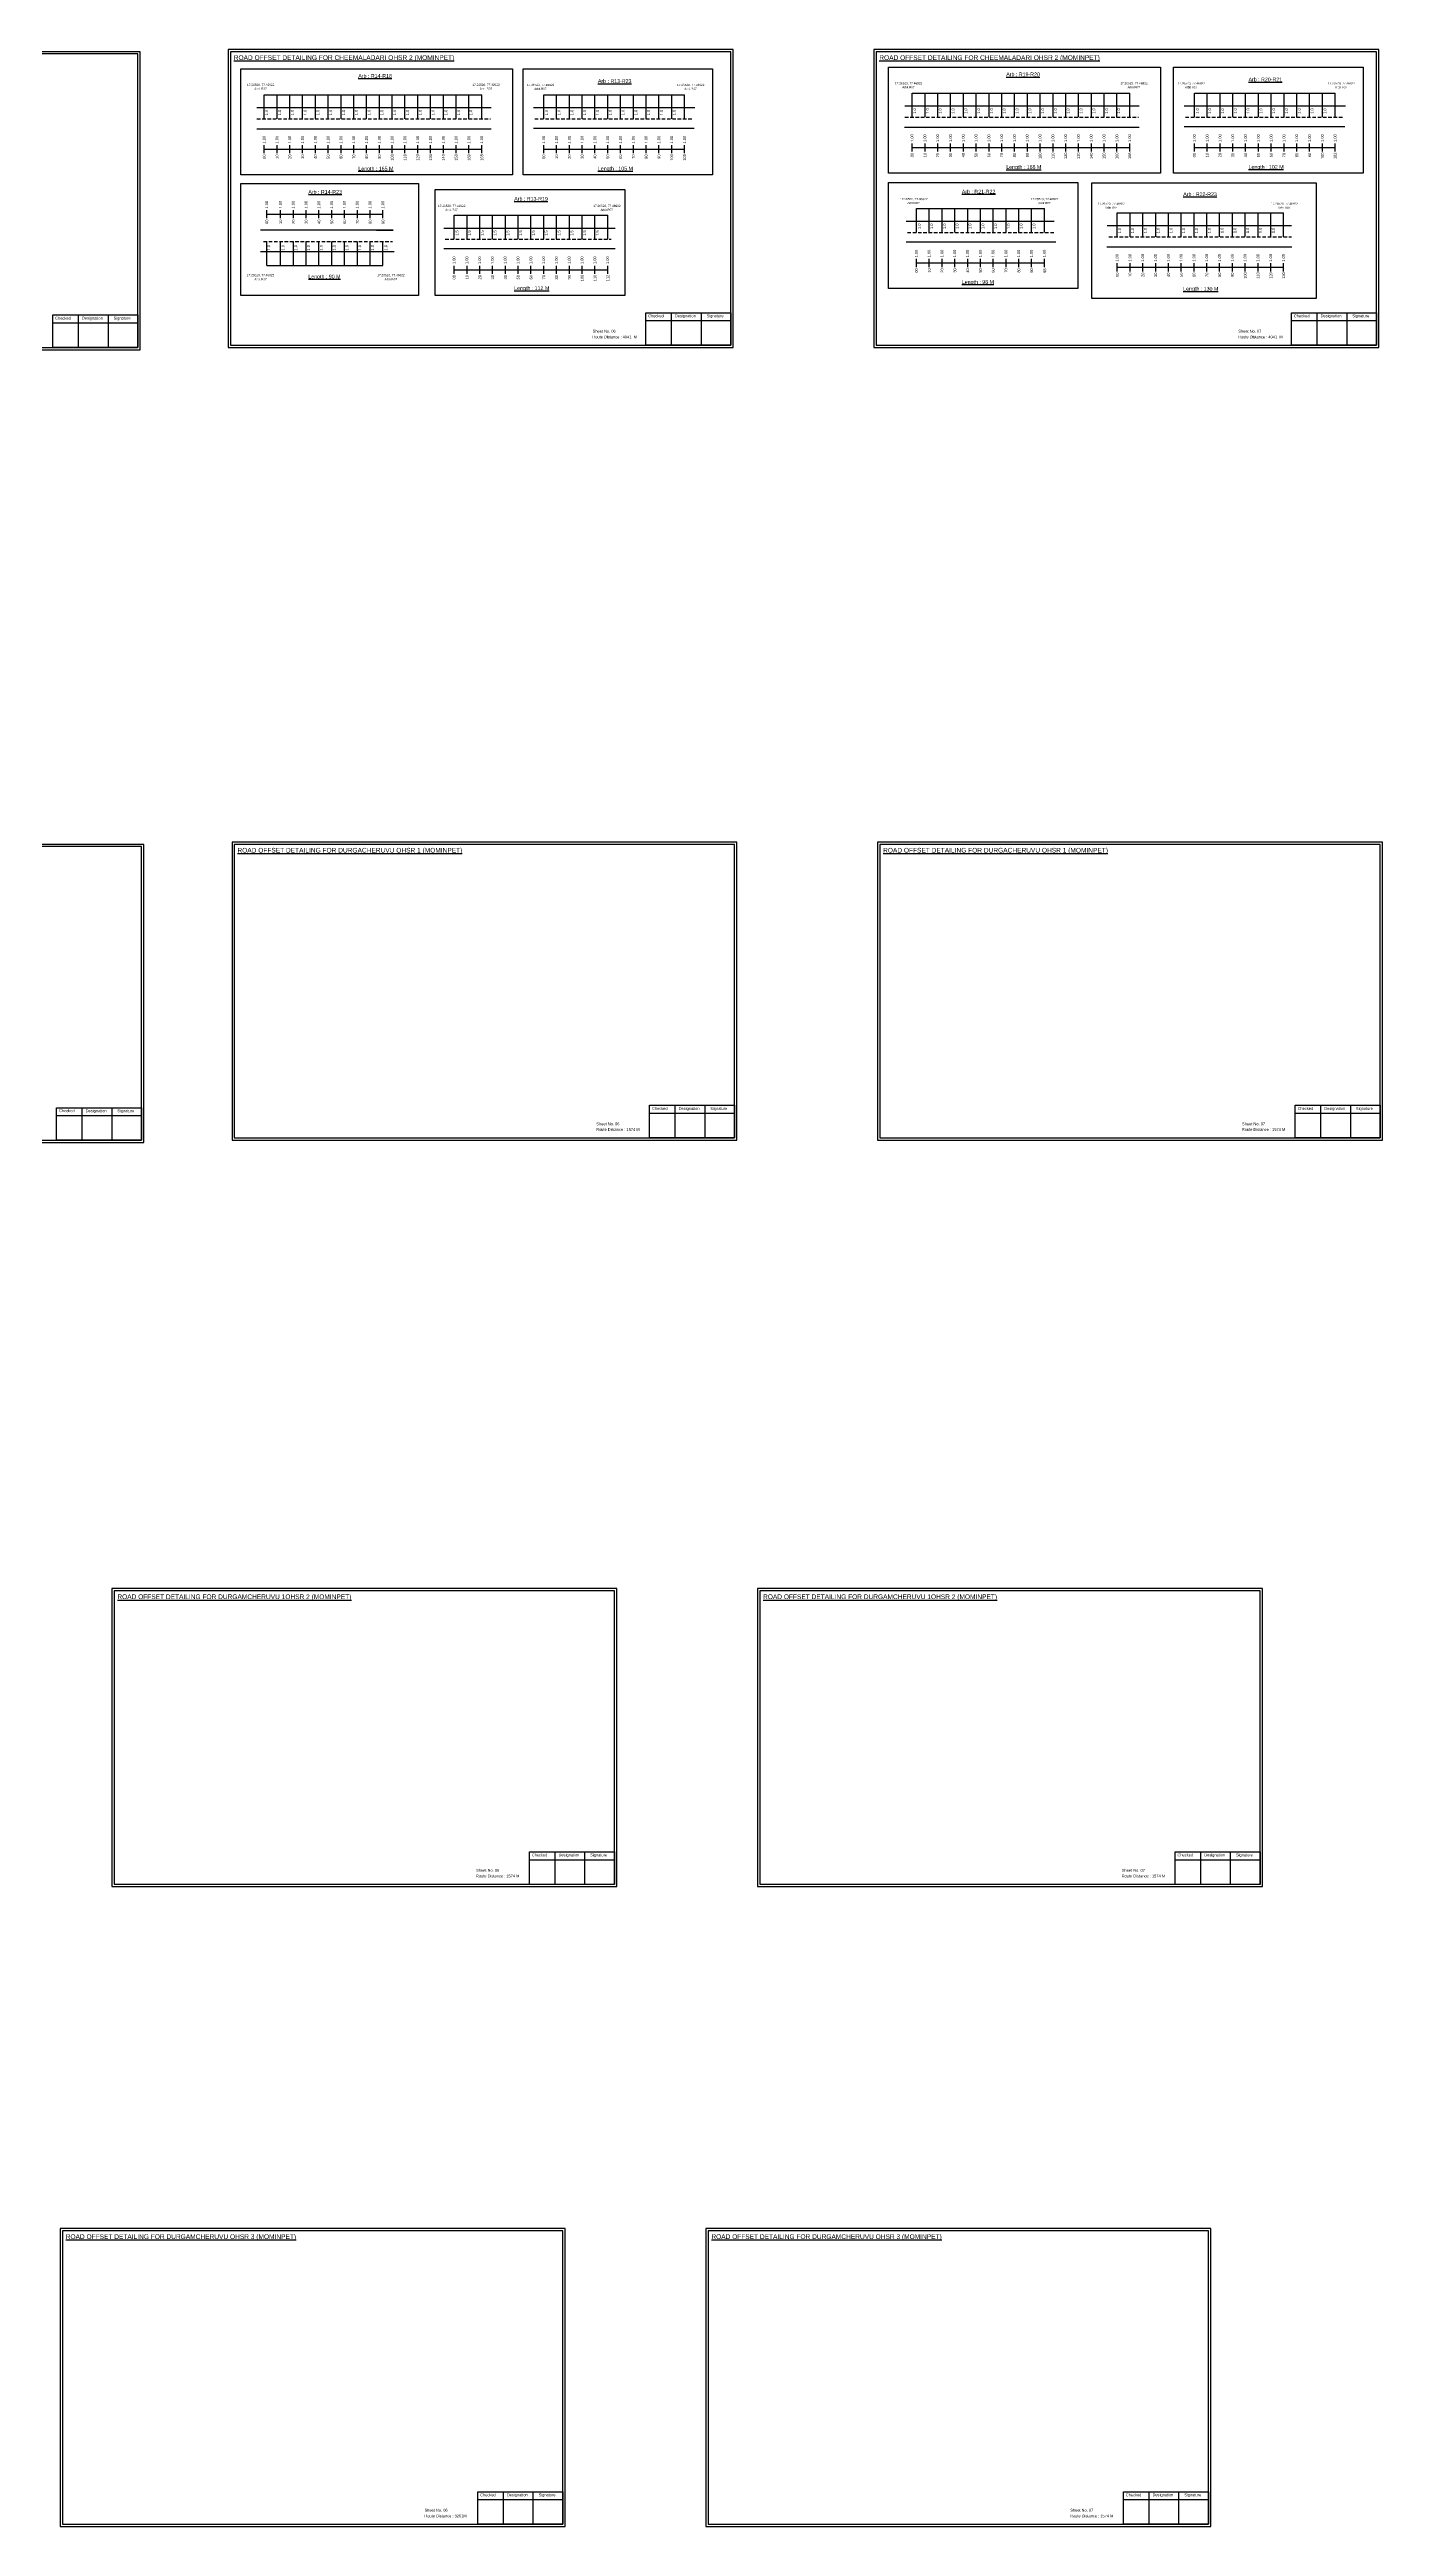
# Model space of a CAD drawing. Header units: inches. Extents: x -117 to 51867, y -12715 to 3423.
# Drawn here: x 32214 to 33631, y -4511 to -1878 of the extents above; entities that cross this region are included whole.
import ezdxf

# ---------------------------------------------------------------- set-up
doc = ezdxf.new("R2010")
doc.units = ezdxf.units.IN
doc.header["$MEASUREMENT"] = 0
doc.linetypes.add('DASHED2', pattern=[0.375, 0.25, -0.125])
for name, color, linetype in [('PDF_Geometry', 7, 'Continuous'), ('PDF_Text', 5, 'Continuous'), ('pipe', 5, 'Continuous')]:
    doc.layers.add(name, color=color, linetype=linetype)
doc.styles.add('PDF Arial', font='arial.ttf')
doc.styles.get("Standard").update_dxf_attribs({"font": 'arial.ttf'})

msp = doc.modelspace()

# ---------------------------------------------------------------- linework, layer by layer
for p, q in [((32434.7, -1939.7), (32524.1, -1939.7)), ((32442.5, -1951.6), (32442.5, -1926.1)), ((32456.1, -1951.6), (32456.1, -1926.1)), ((32469.7, -1951.6), (32469.7, -1926.1)), ((32483.3, -1951.6), (32483.3, -1926.1)), ((32496.9, -1951.6), (32496.9, -1926.1)), ((32510.5, -1951.6), (32510.5, -1926.1)), ((32524.1, -1951.6), (32524.1, -1926.1)), ((32524.1, -1939.7), (32673.7, -1939.7)), ((32537.7, -1951.6), (32537.7, -1926.1)), ((32551.3, -1951.6), (32551.3, -1926.1)), ((32564.9, -1951.6), (32564.9, -1926.1)), ((32578.5, -1951.6), (32578.5, -1926.1)), ((32592.1, -1951.6), (32592.1, -1926.1)), ((32605.7, -1951.6), (32605.7, -1926.1)), ((32619.3, -1951.6), (32619.3, -1926.1)), ((32632.9, -1951.6), (32632.9, -1926.1)), ((32646.5, -1951.6), (32646.5, -1926.1)), ((32660.1, -1951.6), (32660.1, -1926.1)), ((32673.7, -1951.6), (32673.7, -1926.1)), ((32673.7, -1939.7), (32683.6, -1939.7)), ((32728.8, -1939.7), (32900.1, -1939.7)), ((32739.6, -1951.6), (32739.6, -1926.1)), ((32753.2, -1951.6), (32753.2, -1926.1)), ((32766.8, -1951.6), (32766.8, -1926.1)), ((32780.4, -1951.6), (32780.4, -1926.1)), ((32794, -1951.6), (32794, -1926.1)), ((32807.6, -1951.6), (32807.6, -1926.1)), ((32821.2, -1951.6), (32821.2, -1926.1)), ((32834.8, -1951.6), (32834.8, -1926.1)), ((32848.4, -1951.6), (32848.4, -1926.1)), ((32862, -1951.6), (32862, -1926.1)), ((32875.6, -1951.6), (32875.6, -1926.1)), ((32889.2, -1951.6), (32889.2, -1926.1)), ((33123.3, -1938.1), (33212.8, -1938.1)), ((33131.2, -1949.9), (33131.2, -1924.4)), ((33144.8, -1949.9), (33144.8, -1924.4)), ((33158.4, -1949.9), (33158.4, -1924.4)), ((33172, -1949.9), (33172, -1924.4)), ((33185.6, -1949.9), (33185.6, -1924.4)), ((33199.2, -1949.9), (33199.2, -1924.4)), ((33212.8, -1949.9), (33212.8, -1924.4)), ((33212.8, -1938.1), (33362.4, -1938.1)), ((33226.4, -1949.9), (33226.4, -1924.4)), ((33240, -1949.9), (33240, -1924.4)), ((33253.6, -1949.9), (33253.6, -1924.4)), ((33267.2, -1949.9), (33267.2, -1924.4)), ((33280.8, -1949.9), (33280.8, -1924.4)), ((33294.4, -1949.9), (33294.4, -1924.4)), ((33308, -1949.9), (33308, -1924.4)), ((33321.6, -1949.9), (33321.6, -1924.4)), ((33335.2, -1949.9), (33335.2, -1924.4)), ((33348.8, -1949.9), (33348.8, -1924.4)), ((33362.4, -1949.9), (33362.4, -1924.4)), ((33362.4, -1938.1), (33372.2, -1938.1)), ((33420.3, -1938.1), (33591.6, -1938.1)), ((33431.1, -1949.9), (33431.1, -1924.4)), ((33444.7, -1949.9), (33444.7, -1924.4)), ((33458.3, -1949.9), (33458.3, -1924.4)), ((33471.9, -1949.9), (33471.9, -1924.4)), ((33485.5, -1949.9), (33485.5, -1924.4)), ((33499.1, -1949.9), (33499.1, -1924.4)), ((33512.7, -1949.9), (33512.7, -1924.4)), ((33526.3, -1949.9), (33526.3, -1924.4)), ((33539.9, -1949.9), (33539.9, -1924.4)), ((33553.5, -1949.9), (33553.5, -1924.4)), ((33567.1, -1949.9), (33567.1, -1924.4)), ((33580.7, -1949.9), (33580.7, -1924.4)), ((32434.5, -1962.4), (32683.6, -1962.4)), ((32899.4, -1961.9), (32728.8, -1961.9)), ((33123.1, -1960.7), (33372.2, -1960.7)), ((33590.9, -1960.2), (33420.3, -1960.2)), ((33135.7, -2072.6), (33135.7, -2047)), ((33149.3, -2072.6), (33149.3, -2047)), ((33162.9, -2072.6), (33162.9, -2047)), ((33176.5, -2072.6), (33176.5, -2047)), ((33190.1, -2072.6), (33190.1, -2047)), ((33203.7, -2072.6), (33203.7, -2047)), ((33217.3, -2072.6), (33217.3, -2047)), ((33230.9, -2072.6), (33230.9, -2047)), ((33244.5, -2072.6), (33244.5, -2047)), ((33258.1, -2072.6), (33258.1, -2047)), ((33271.7, -2072.6), (33271.7, -2047)), ((33349.1, -2077.2), (33349.1, -2051.6)), ((33362.7, -2077.2), (33362.7, -2051.6)), ((33376.3, -2077.2), (33376.3, -2051.6)), ((33389.9, -2077.2), (33389.9, -2051.6)), ((33403.5, -2077.2), (33403.5, -2051.6)), ((33417.1, -2077.2), (33417.1, -2051.6)), ((33430.7, -2077.2), (33430.7, -2051.6)), ((33444.3, -2077.2), (33444.3, -2051.6)), ((33457.9, -2077.2), (33457.9, -2051.6)), ((33471.5, -2077), (33471.5, -2051.4)), ((33485.1, -2077), (33485.1, -2051.4)), ((33498.7, -2077), (33498.7, -2051.4)), ((33512.3, -2077), (33512.3, -2051.4)), ((33525.9, -2077.2), (33525.9, -2051.6)), ((32579.6, -2070.2), (32438.7, -2070.2)), ((32561.9, -2070.2), (32579.6, -2070.2)), ((32633.5, -2067.9), (32815.4, -2067.9)), ((32644.4, -2079.8), (32644.4, -2054.3)), ((32658, -2079.8), (32658, -2054.3)), ((32671.6, -2079.8), (32671.6, -2054.3)), ((32685.2, -2079.8), (32685.2, -2054.3)), ((32698.8, -2079.8), (32698.8, -2054.3)), ((32712.4, -2079.8), (32712.4, -2054.3)), ((32726, -2079.8), (32726, -2054.3)), ((32739.6, -2079.8), (32739.6, -2054.3)), ((32753.2, -2079.8), (32753.2, -2054.3)), ((32766.8, -2079.8), (32766.8, -2054.3)), ((32780.4, -2079.8), (32780.4, -2054.3)), ((32794, -2079.8), (32794, -2054.3)), ((32807.6, -2079.8), (32807.6, -2054.3)), ((33124.8, -2060.7), (33282, -2060.7)), ((33338.4, -2065.3), (33534.3, -2065.3)), ((32438.7, -2092.8), (32470.8, -2092.8)), ((32445.2, -2107.6), (32445.2, -2082)), ((32459.9, -2107.6), (32459.9, -2082)), ((32470.8, -2092.8), (32580.7, -2092.8)), ((32473.5, -2107.6), (32473.5, -2082)), ((32487.1, -2107.6), (32487.1, -2082)), ((32500.7, -2107.6), (32500.7, -2082)), ((32514.3, -2107.6), (32514.3, -2082)), ((32527.9, -2107.6), (32527.9, -2082)), ((32541.5, -2107.6), (32541.5, -2082)), ((32555.1, -2107.6), (32555.1, -2082)), ((32568.7, -2107.6), (32568.7, -2082)), ((32815.4, -2090.1), (32633.5, -2090.1)), ((33283.8, -2082.9), (33124.8, -2082.9)), ((33337.9, -2088), (33534.7, -2087.9))]:
    msp.add_line(p, q)
at = {"color": 5}
for p, q in [((32442.5, -1926.1), (32673.7, -1926.1)), ((32739.6, -1926.1), (32889.2, -1926.1)), ((33131.2, -1924.4), (33362.4, -1924.4)), ((33431.1, -1924.4), (33580.7, -1924.4)), ((33135.7, -2047), (33271.7, -2047)), ((33349.1, -2051.6), (33525.9, -2051.6)), ((32644.4, -2054.3), (32807.6, -2054.3)), ((32445.2, -2107.6), (32568.7, -2107.6))]:
    msp.add_line(p, q, dxfattribs=at)
at = {"linetype": 'DASHED2', "ltscale": 15}
for p, q in [((32434.7, -1951.6), (32683, -1951.7)), ((32730, -1951.6), (32897.6, -1951.6)), ((33123.4, -1949.9), (33371.6, -1950)), ((33421.5, -1949.9), (33589.1, -1949.9)), ((32634.8, -2079.8), (32811.2, -2079.8)), ((33126.1, -2072.6), (33282, -2072.6)), ((33340.2, -2077.2), (33534.4, -2077.2)), ((32441.7, -2082), (32578.7, -2082))]:
    msp.add_line(p, q, dxfattribs=at)
at = {"color": 217, "true_color": 0x93278f}
for p, q in [((32442.5, -1988.3), (32442.5, -1979.8)), ((32442.5, -1984.1), (32673.7, -1984)), ((32456.1, -1988.3), (32456.1, -1979.8)), ((32469.7, -1988.3), (32469.7, -1979.8)), ((32483.3, -1988.3), (32483.3, -1979.8)), ((32496.9, -1988.3), (32496.9, -1979.8)), ((32510.5, -1988.3), (32510.5, -1979.8)), ((32524.1, -1988.3), (32524.1, -1979.8)), ((32537.7, -1988.3), (32537.7, -1979.8)), ((32551.3, -1988.3), (32551.3, -1979.8)), ((32564.9, -1988.3), (32564.9, -1979.8)), ((32578.5, -1988.3), (32578.5, -1979.8)), ((32592.1, -1988.3), (32592.1, -1979.8)), ((32605.7, -1988.3), (32605.7, -1979.8)), ((32619.3, -1988.3), (32619.3, -1979.8)), ((32632.9, -1988.3), (32632.9, -1979.8)), ((32646.5, -1988.3), (32646.5, -1979.8)), ((32660.1, -1988.3), (32660.1, -1979.8)), ((32673.7, -1988.3), (32673.7, -1979.8)), ((32739.6, -1988.3), (32739.6, -1979.8)), ((32739.6, -1984.1), (32889.2, -1984)), ((32753.2, -1988.3), (32753.2, -1979.8)), ((32766.8, -1988.3), (32766.8, -1979.8)), ((32780.4, -1988.3), (32780.4, -1979.8)), ((32794, -1988.3), (32794, -1979.8)), ((32807.6, -1988.3), (32807.6, -1979.8)), ((32821.2, -1988.3), (32821.2, -1979.8)), ((32834.8, -1988.3), (32834.8, -1979.8)), ((32848.4, -1988.3), (32848.4, -1979.8)), ((32862, -1988.3), (32862, -1979.8)), ((32875.6, -1988.3), (32875.6, -1979.8)), ((32889.2, -1988.3), (32889.2, -1979.8)), ((33131.2, -1986.6), (33131.2, -1978.1)), ((33131.2, -1982.4), (33362.4, -1982.3)), ((33144.8, -1986.6), (33144.8, -1978.1)), ((33158.4, -1986.6), (33158.4, -1978.1)), ((33172, -1986.6), (33172, -1978.1)), ((33185.6, -1986.6), (33185.6, -1978.1)), ((33199.2, -1986.6), (33199.2, -1978.1)), ((33212.8, -1986.6), (33212.8, -1978.1)), ((33226.4, -1986.6), (33226.4, -1978.1)), ((33240, -1986.6), (33240, -1978.1)), ((33253.6, -1986.6), (33253.6, -1978.1)), ((33267.2, -1986.6), (33267.2, -1978.1)), ((33280.8, -1986.6), (33280.8, -1978.1)), ((33294.4, -1986.6), (33294.4, -1978.1)), ((33308, -1986.6), (33308, -1978.1)), ((33321.6, -1986.6), (33321.6, -1978.1)), ((33335.2, -1986.6), (33335.2, -1978.1)), ((33348.8, -1986.6), (33348.8, -1978.1)), ((33362.4, -1986.6), (33362.4, -1978.1)), ((33431.1, -1986.6), (33431.1, -1978.1)), ((33431.1, -1982.4), (33580.7, -1982.3)), ((33444.7, -1986.6), (33444.7, -1978.1)), ((33458.3, -1986.6), (33458.3, -1978.1)), ((33471.9, -1986.6), (33471.9, -1978.1)), ((33485.5, -1986.6), (33485.5, -1978.1)), ((33499.1, -1986.6), (33499.1, -1978.1)), ((33512.7, -1986.6), (33512.7, -1978.1)), ((33526.3, -1986.6), (33526.3, -1978.1)), ((33539.9, -1986.6), (33539.9, -1978.1)), ((33553.5, -1986.6), (33553.5, -1978.1)), ((33567.1, -1986.6), (33567.1, -1978.1)), ((33580.7, -1986.6), (33580.7, -1978.1)), ((32445.2, -2057.4), (32445.2, -2048.9)), ((32445.2, -2053.2), (32568.7, -2053.1)), ((32459.9, -2057.4), (32459.9, -2048.9)), ((32473.5, -2057.4), (32473.5, -2048.9)), ((32487.1, -2057.4), (32487.1, -2048.9)), ((32500.7, -2057.4), (32500.7, -2048.9)), ((32514.3, -2057.4), (32514.3, -2048.9)), ((32527.9, -2057.4), (32527.9, -2048.9)), ((32541.5, -2057.4), (32541.5, -2048.9)), ((32555.1, -2057.4), (32555.1, -2048.9)), ((32568.7, -2057.4), (32568.7, -2048.9)), ((33135.7, -2109.3), (33135.7, -2100.7)), ((33135.7, -2105), (33271.7, -2105)), ((33149.3, -2109.3), (33149.3, -2100.7)), ((33162.9, -2109.3), (33162.9, -2100.7)), ((33176.5, -2109.3), (33176.5, -2100.7)), ((33190.1, -2109.3), (33190.1, -2100.7)), ((33203.7, -2109.3), (33203.7, -2100.7)), ((33217.3, -2109.3), (33217.3, -2100.7)), ((33230.9, -2109.3), (33230.9, -2100.7)), ((33244.5, -2109.3), (33244.5, -2100.7)), ((33258.1, -2109.3), (33258.1, -2100.7)), ((33271.7, -2109.3), (33271.7, -2100.7)), ((33349.1, -2113.9), (33349.1, -2105.3)), ((33362.7, -2113.9), (33362.7, -2105.3)), ((33376.3, -2113.9), (33376.3, -2105.3)), ((33389.9, -2113.9), (33389.9, -2105.3)), ((33403.5, -2113.9), (33403.5, -2105.3)), ((33417.1, -2113.9), (33417.1, -2105.3)), ((33430.7, -2113.9), (33430.7, -2105.3)), ((33444.3, -2113.9), (33444.3, -2105.3)), ((33457.9, -2113.9), (33457.9, -2105.3)), ((33471.5, -2113.9), (33471.5, -2105.3)), ((33485.1, -2113.9), (33485.1, -2105.3)), ((33498.7, -2113.9), (33498.7, -2105.3)), ((33512.3, -2113.9), (33512.3, -2105.3)), ((33525.9, -2113.9), (33525.9, -2105.3)), ((32644.4, -2116.5), (32644.4, -2107.9)), ((32644.4, -2112.2), (32807.6, -2112.2)), ((32658, -2116.5), (32658, -2107.9)), ((32671.6, -2116.5), (32671.6, -2107.9)), ((32685.2, -2116.5), (32685.2, -2107.9)), ((32698.8, -2116.5), (32698.8, -2107.9)), ((32712.4, -2116.5), (32712.4, -2107.9)), ((32726, -2116.5), (32726, -2107.9)), ((32739.6, -2116.5), (32739.6, -2107.9)), ((32753.2, -2116.5), (32753.2, -2107.9)), ((32766.8, -2116.5), (32766.8, -2107.9)), ((32780.4, -2116.5), (32780.4, -2107.9)), ((32794, -2116.5), (32794, -2107.9)), ((32807.6, -2116.5), (32807.6, -2107.9)), ((33349.1, -2109.6), (33525.9, -2109.5))]:
    msp.add_line(p, q, dxfattribs=at)
for points in [[(32417.5, -1898.6), (32706.4, -1898.6), (32706.4, -2011.3), (32417.5, -2011.3)], [(32717.6, -1898.6), (32918.8, -1898.6), (32918.8, -2011.3), (32717.6, -2011.3)], [(33106.1, -1896.9), (33395, -1896.9), (33395, -2009.6), (33106.1, -2009.6)], [(33409, -1896.9), (33610.3, -1896.9), (33610.3, -2009.6), (33409, -2009.6)], [(32417.5, -2020.6), (32606.4, -2020.6), (32606.4, -2139.5), (32417.5, -2139.5)], [(32624.3, -2026.8), (32825.6, -2026.8), (32825.6, -2139.5), (32624.3, -2139.5)], [(33106.1, -2019.6), (33307.3, -2019.6), (33307.3, -2132.2), (33106.1, -2132.2)]]:
    msp.add_lwpolyline(points, close=True)
at = {"layer": 'PDF_Geometry'}
for points in [[(31774.1, -1880.5), (31774.1, -2197.2), (32310.6, -2197.2), (32310.6, -1880.5)], [(31776.4, -1882.8), (31776.4, -2194.8), (32308.2, -2194.8), (32308.2, -1882.8)], [(32404.3, -1878.1), (32404.3, -2194.8), (32940.8, -2194.8), (32940.8, -1878.1)], [(32406.6, -1880.4), (32406.6, -2192.4), (32938.3, -2192.4), (32938.3, -1880.4)], [(33090.5, -1878.1), (33090.5, -2194.8), (33626.9, -2194.8), (33626.9, -1878.1)], [(33092.8, -1880.4), (33092.8, -2192.4), (33624.5, -2192.4), (33624.5, -1880.4)], [(31778.1, -2723.2), (31778.1, -3039.9), (32314.5, -3039.9), (32314.5, -2723.2)], [(31780.4, -2725.5), (31780.4, -3037.5), (32312.1, -3037.5), (32312.1, -2725.5)], [(32408.3, -2720.8), (32408.3, -3037.5), (32944.7, -3037.5), (32944.7, -2720.8)], [(32410.6, -2723.1), (32410.6, -3035), (32942.3, -3035), (32942.3, -2723.1)], [(33094.4, -2720.8), (33094.4, -3037.5), (33630.9, -3037.5), (33630.9, -2720.8)], [(33096.8, -2723.1), (33096.8, -3035), (33628.5, -3035), (33628.5, -2723.1)], [(32280.6, -3514.3), (32280.6, -3831.1), (32817.1, -3831.1), (32817.1, -3514.3)], [(32282.9, -3516.7), (32282.9, -3828.6), (32814.7, -3828.6), (32814.7, -3516.7)], [(32966.8, -3514.3), (32966.8, -3831.1), (33503.3, -3831.1), (33503.3, -3514.3)], [(32969.1, -3516.7), (32969.1, -3828.6), (33500.9, -3828.6), (33500.9, -3516.7)], [(32225.7, -4194.6), (32225.7, -4511.3), (32762.2, -4511.3), (32762.2, -4194.6)], [(32228, -4196.9), (32228, -4508.9), (32759.7, -4508.9), (32759.7, -4196.9)], [(32911.9, -4194.6), (32911.9, -4511.3), (33448.4, -4511.3), (33448.4, -4194.6)], [(32914.2, -4196.9), (32914.2, -4508.9), (33445.9, -4508.9), (33445.9, -4196.9)]]:
    msp.add_lwpolyline(points, close=True, dxfattribs=at)
at = {"layer": 'PDF_Geometry', "color": 242, "true_color": 0xcc1f26}
for points in [[(32938.3, -2192.5), (32848, -2192.5), (32848, -2157.9), (32938.3, -2157.9)], [(33624.5, -2192.5), (33534.2, -2192.5), (33534.2, -2157.9), (33624.5, -2157.9)], [(32308.2, -2194.9), (32217.8, -2194.9), (32217.8, -2160.3), (32308.2, -2160.3)], [(32942.3, -3035.1), (32852, -3035.1), (32852, -3000.5), (32942.3, -3000.5)], [(33628.5, -3035.1), (33538.2, -3035.1), (33538.2, -3000.5), (33628.5, -3000.5)], [(32312.1, -3037.6), (32221.8, -3037.6), (32221.8, -3003), (32312.1, -3003)], [(32814.7, -3828.7), (32724.3, -3828.7), (32724.3, -3794.1), (32814.7, -3794.1)], [(33500.9, -3828.7), (33410.5, -3828.7), (33410.5, -3794.1), (33500.9, -3794.1)], [(32759.7, -4509), (32669.4, -4509), (32669.4, -4474.4), (32759.7, -4474.4)], [(33445.9, -4509), (33355.6, -4509), (33355.6, -4474.4), (33445.9, -4474.4)]]:
    msp.add_lwpolyline(points, close=True, dxfattribs=at)
for points in [[(32875, -2157.9), (32875, -2192.5)], [(32906.7, -2157.9), (32906.7, -2192.5)], [(33561.2, -2157.9), (33561.2, -2192.5)], [(33592.9, -2157.9), (33592.9, -2192.5)], [(32217.8, -2168.7), (32308.2, -2168.7)], [(32244.8, -2160.3), (32244.8, -2194.9)], [(32276.5, -2160.3), (32276.5, -2194.9)], [(32848, -2166.2), (32938.3, -2166.2)], [(33534.2, -2166.2), (33624.5, -2166.2)], [(32879, -3000.5), (32879, -3035.1)], [(32910.7, -3000.5), (32910.7, -3035.1)], [(33565.1, -3000.5), (33565.1, -3035.1)], [(33596.9, -3000.5), (33596.9, -3035.1)], [(32221.8, -3011.3), (32312.1, -3011.3)], [(32248.8, -3003), (32248.8, -3037.6)], [(32280.5, -3003), (32280.5, -3037.6)], [(32852, -3008.9), (32942.3, -3008.9)], [(33538.2, -3008.9), (33628.5, -3008.9)], [(32724.3, -3802.5), (32814.7, -3802.5)], [(32751.3, -3794.1), (32751.3, -3828.7)], [(32783, -3794.1), (32783, -3828.7)], [(33410.5, -3802.5), (33500.9, -3802.5)], [(33437.5, -3794.1), (33437.5, -3828.7)], [(33469.2, -3794.1), (33469.2, -3828.7)], [(32696.4, -4474.4), (32696.4, -4509)], [(32728.1, -4474.4), (32728.1, -4509)], [(33382.6, -4474.4), (33382.6, -4509)], [(33414.3, -4474.4), (33414.3, -4509)], [(32669.4, -4482.7), (32759.7, -4482.7)], [(33355.6, -4482.7), (33445.9, -4482.7)]]:
    msp.add_lwpolyline(points, dxfattribs=at)
at = {"layer": 'pipe', "color": 0}
msp.add_lwpolyline([(33322.2, -2019.8), (33560.5, -2019.8), (33560.5, -2142.6), (33322.2, -2142.6)], close=True, dxfattribs=at)

# ---------------------------------------------------------------- texts
at = {"color": 242, "true_color": 0xcd2027}
for s, height, p in [('%%UROAD OFFSET DETAILING FOR CHEEMALADARI OHSR 2 (MOMINPET)', 5, (32410.1, -1889.2)), ('%%UROAD OFFSET DETAILING FOR CHEEMALADARI OHSR 2 (MOMINPET)', 5, (33096.2, -1889.2)), ('%%UArb : R14-R18', 4, (32542.5, -1908.2)), ('%%UArb : R13-R23', 4, (32797.1, -1913.6)), ('%%UArb : R19-R20', 4, (33231.1, -1906.5)), ('%%UArb : R20-R21', 4, (33488.6, -1911.9)), ('%%ULength : 166 M', 4, (33231.1, -2005)), ('%%ULength : 102 M', 4, (33488.6, -2004.9)), ('%%UArb : R14-R23', 4, (32489.4, -2031.5)), ('%%ULength : 165 M', 4, (32542.5, -2006.7)), ('%%ULength : 105 M', 4, (32797.1, -2006.6)), ('%%UArb : R21-R22', 4, (33183.9, -2031.2)), ('%%UArb : R13-R19', 4, (32708.2, -2038.8)), ('%%UArb : R22-R23', 4, (33419.2, -2033.9)), ('%%ULength : 90 M', 4, (32489.4, -2121.5)), ('%%ULength : 112 M', 4, (32708.2, -2133.8)), ('%%ULength : 98 M', 4, (33183.9, -2127.2)), ('%%ULength : 130 M', 4, (33419.2, -2134.4)), ('%%UROAD OFFSET DETAILING FOR DURGACHERUVU OHSR 1 (MOMINPET)', 5, (32414, -2731.8)), ('%%UROAD OFFSET DETAILING FOR DURGACHERUVU OHSR 1 (MOMINPET)', 5, (33100.2, -2731.8)), ('%%UROAD OFFSET DETAILING FOR DURGAMCHERUVU 1OHSR 2 (MOMINPET)', 5, (32286.4, -3525.4)), ('%%UROAD OFFSET DETAILING FOR DURGAMCHERUVU 1OHSR 2 (MOMINPET)', 5, (32972.6, -3525.4)), ('%%UROAD OFFSET DETAILING FOR DURGAMCHERUVU OHSR 3 (MOMINPET)', 5, (32231.5, -4205.7)), ('%%UROAD OFFSET DETAILING FOR DURGAMCHERUVU OHSR 3 (MOMINPET)', 5, (32917.7, -4205.7))]:
    msp.add_text(s, height=height, dxfattribs=at).set_placement(p)
at = {"color": 5}
for s, height, p in [('17.26520, 77.46922', 2.34, (32424.2, -1916.8)), ('Arbit R07', 2.25, (32432, -1920.9)), ('17.26520, 77.46922', 2.34, (32663.7, -1916.8)), ('Arbit R07', 2.25, (32671.5, -1920.9)), ('17.26520, 77.46922', 2.34, (32721.7, -1916.9)), ('Arbit R07', 2.25, (32729.5, -1921)), ('17.26520, 77.46922', 2.34, (32881.2, -1916.9)), ('Arbit R07', 2.25, (32889, -1921)), ('17.26520, 77.46922', 2.34, (33112.8, -1915.1)), ('Arbit R07', 2.25, (33120.6, -1919.2)), ('17.26520, 77.46922', 2.34, (33352.3, -1915.1)), ('Arbit R07', 2.25, (33360.1, -1919.2)), ('17.26520, 77.46922', 2.34, (33413.2, -1915.2)), ('Arbit R07', 2.25, (33421, -1919.3)), ('17.26520, 77.46922', 2.34, (33572.7, -1915.2)), ('Arbit R07', 2.25, (33580.5, -1919.3)), ('17.26520, 77.46922', 2.34, (32627.2, -2045.5)), ('Arbit R07', 2.25, (32635, -2049.6)), ('17.26520, 77.46922', 2.34, (32792.2, -2045.5)), ('Arbit R07', 2.25, (32800, -2049.6)), ('17.26520, 77.46922', 2.34, (33118.3, -2038.2)), ('Arbit R07', 2.25, (33126.1, -2042.4)), ('17.26520, 77.46922', 2.34, (33257.3, -2038.2)), ('Arbit R07', 2.25, (33265.1, -2042.4)), ('17.26520, 77.46922', 2.34, (33328.2, -2043.1)), ('Arbit R07', 2.25, (33336, -2047.3)), ('17.26520, 77.46922', 2.34, (33512.2, -2043.1)), ('Arbit R07', 2.25, (33520, -2047.3)), ('17.26520, 77.46922', 2.34, (32424.1, -2119.1)), ('Arbit R07', 2.25, (32432, -2123.3)), ('17.26520, 77.46922', 2.34, (32562.6, -2119.1)), ('Arbit R07', 2.25, (32570.5, -2123.3))]:
    msp.add_text(s, height=height, dxfattribs=at).set_placement(p)
for s, p in [('1.0', (32446.6, -1947.9)), ('1.0', (32460.2, -1947.9)), ('1.0', (32473.8, -1947.9)), ('1.0', (32487.4, -1947.9)), ('1.0', (32501, -1947.9)), ('1.0', (32514.6, -1947.9)), ('1.0', (32528.2, -1947.9)), ('1.0', (32541.8, -1947.9)), ('1.0', (32555.4, -1947.9)), ('1.0', (32569, -1947.9)), ('1.0', (32582.6, -1947.9)), ('1.0', (32596.2, -1947.9)), ('1.0', (32609.8, -1947.9)), ('1.0', (32623.4, -1947.9)), ('1.0', (32637, -1947.9)), ('1.0', (32650.6, -1947.9)), ('1.0', (32663.5, -1947.9)), ('1.0', (32744.2, -1947.9)), ('1.0', (32757.3, -1947.9)), ('1.0', (32770.9, -1947.9)), ('1.0', (32784.5, -1947.9)), ('1.0', (32798.1, -1947.9)), ('1.0', (32811.7, -1947.9)), ('1.0', (32825.3, -1947.9)), ('1.0', (32838.9, -1947.9)), ('1.0', (32852.5, -1947.9)), ('1.0', (32866.1, -1947.9)), ('1.0', (32879.7, -1947.9)), ('1.0', (33135.2, -1946.3)), ('1.0', (33148.8, -1946.3)), ('1.0', (33162.4, -1946.3)), ('1.0', (33176, -1946.3)), ('1.0', (33189.6, -1946.3)), ('1.0', (33203.2, -1946.3)), ('1.0', (33216.8, -1946.3)), ('1.0', (33230.4, -1946.3)), ('1.0', (33244, -1946.3)), ('1.0', (33257.6, -1946.3)), ('1.0', (33271.2, -1946.3)), ('1.0', (33284.8, -1946.3)), ('1.0', (33298.4, -1946.3)), ('1.0', (33312, -1946.3)), ('1.0', (33325.6, -1946.3)), ('1.0', (33339.2, -1946.3)), ('1.0', (33352.1, -1946.3)), ('1.0', (33435.7, -1946.3)), ('1.0', (33448.8, -1946.3)), ('1.0', (33462.4, -1946.3)), ('1.0', (33476, -1946.3)), ('1.0', (33489.6, -1946.3)), ('1.0', (33503.2, -1946.3)), ('1.0', (33516.8, -1946.3)), ('1.0', (33530.4, -1946.3)), ('1.0', (33544, -1946.3)), ('1.0', (33557.6, -1946.3)), ('1.0', (33571.2, -1946.3)), ('1.5', (32648.9, -2076.1)), ('1.5', (32662.1, -2076.1)), ('1.5', (32675.7, -2076.1)), ('1.5', (32689.3, -2076.1)), ('1.5', (32702.9, -2076.1)), ('1.5', (32716.5, -2076.1)), ('1.5', (32730.1, -2076.1)), ('1.5', (32743.7, -2076.1)), ('1.5', (32757.3, -2076.1)), ('1.5', (32770.9, -2076.1)), ('1.5', (32784.5, -2076.1)), ('1.5', (32798.1, -2076.1)), ('1.0', (33140.2, -2068.9)), ('1.0', (33153.3, -2068.9)), ('1.0', (33166.9, -2068.9)), ('1.0', (33180.5, -2068.9)), ('1.0', (33194.1, -2068.9)), ('1.0', (33207.7, -2068.9)), ('1.0', (33221.3, -2068.9)), ('1.0', (33234.9, -2068.9)), ('1.0', (33248.5, -2068.9)), ('1.0', (33262.1, -2068.9)), ('1.0', (33353.2, -2073.5)), ('1.0', (33366.8, -2073.5)), ('1.0', (33380.4, -2073.5)), ('1.0', (33394, -2073.5)), ('1.0', (33407.6, -2073.5)), ('1.0', (33421.2, -2073.5)), ('1.0', (33434.8, -2073.5)), ('1.0', (33448.4, -2073.5)), ('1.0', (33461.9, -2073.3)), ('1.0', (33475.5, -2073.3)), ('1.0', (33489.1, -2073.3)), ('1.0', (33502.7, -2073.3)), ('1.0', (33516.3, -2073.3)), ('1.0', (32448.8, -2091.8)), ('1.0', (32463.9, -2091.8)), ('1.0', (32477.5, -2091.8)), ('1.0', (32491.1, -2091.8)), ('1.0', (32504.7, -2091.8)), ('1.0', (32518.3, -2091.8)), ('1.0', (32531.9, -2091.8)), ('1.0', (32545.5, -2091.8)), ('1.0', (32559.1, -2091.8)), ('1.0', (32573.2, -2091.8))]:
    msp.add_text(s, height=3, rotation=90).set_placement(p)
at = {"color": 217, "true_color": 0x93278f}
for s, p in [('1.00', (32443.9, -1978)), ('1.00', (32457.5, -1978)), ('1.00', (32471.1, -1978)), ('1.00', (32484.7, -1978)), ('1.00', (32498.3, -1978)), ('1.00', (32511.9, -1978)), ('1.00', (32525.5, -1978)), ('1.00', (32539.1, -1978)), ('1.00', (32552.7, -1978)), ('1.00', (32566.3, -1978)), ('1.00', (32579.9, -1978)), ('1.00', (32593.5, -1978)), ('1.00', (32607.1, -1978)), ('1.00', (32620.7, -1978)), ('1.00', (32634.3, -1978)), ('1.00', (32647.9, -1978)), ('1.00', (32661.5, -1978)), ('1.00', (32675.1, -1978)), ('1.00', (32741, -1978)), ('1.00', (32754.6, -1978)), ('1.00', (32768.2, -1978)), ('1.00', (32781.8, -1978)), ('1.00', (32795.4, -1978)), ('1.00', (32809, -1978)), ('1.00', (32822.6, -1978)), ('1.00', (32836.2, -1978)), ('1.00', (32849.8, -1978)), ('1.00', (32863.4, -1978)), ('1.00', (32877, -1978)), ('1.00', (32890.6, -1978)), ('1.00', (33132.5, -1976.3)), ('1.00', (33146.1, -1976.3)), ('1.00', (33159.7, -1976.3)), ('1.00', (33173.3, -1976.3)), ('1.00', (33186.9, -1976.3)), ('1.00', (33200.5, -1976.3)), ('1.00', (33214.1, -1976.3)), ('1.00', (33227.7, -1976.3)), ('1.00', (33241.3, -1976.3)), ('1.00', (33254.9, -1976.3)), ('1.00', (33268.5, -1976.3)), ('1.00', (33282.1, -1976.3)), ('1.00', (33295.7, -1976.3)), ('1.00', (33309.3, -1976.3)), ('1.00', (33322.9, -1976.3)), ('1.00', (33336.5, -1976.3)), ('1.00', (33350.1, -1976.3)), ('1.00', (33363.7, -1976.3)), ('1.00', (33432.5, -1976.3)), ('1.00', (33446.1, -1976.3)), ('1.00', (33459.7, -1976.3)), ('1.00', (33473.3, -1976.3)), ('1.00', (33486.9, -1976.3)), ('1.00', (33500.5, -1976.3)), ('1.00', (33514.1, -1976.3)), ('1.00', (33527.7, -1976.3)), ('1.00', (33541.3, -1976.3)), ('1.00', (33554.9, -1976.3)), ('1.00', (33568.5, -1976.3)), ('1.00', (33582.1, -1976.3)), ('00', (32444, -1994.3)), ('10', (32457.6, -1994.3)), ('20', (32471.2, -1994.3)), ('30', (32484.8, -1994.3)), ('40', (32498.4, -1994.3)), ('50', (32512, -1994.3)), ('60', (32525.6, -1994.3)), ('70', (32539.2, -1994.3)), ('80', (32552.8, -1994.3)), ('90', (32566.4, -1994.3)), ('100', (32580, -1996.3)), ('110', (32593.6, -1996.3)), ('120', (32607.2, -1996.3)), ('130', (32620.8, -1996.3)), ('140', (32634.4, -1996.3)), ('150', (32648, -1996.3)), ('160', (32661.6, -1996.3)), ('165', (32675.2, -1996.3)), ('00', (32741.1, -1994.3)), ('10', (32754.7, -1994.3)), ('20', (32768.3, -1994.3)), ('30', (32781.9, -1994.3)), ('40', (32795.5, -1994.3)), ('50', (32809.1, -1994.3)), ('60', (32822.7, -1994.3)), ('70', (32836.3, -1994.3)), ('80', (32849.9, -1994.3)), ('90', (32863.5, -1994.3)), ('100', (32877.1, -1996.3)), ('105', (32890.7, -1996.3)), ('00', (33132.6, -1992.7)), ('10', (33146.2, -1992.7)), ('20', (33159.8, -1992.7)), ('30', (33173.4, -1992.7)), ('40', (33187, -1992.7)), ('50', (33200.6, -1992.7)), ('60', (33214.2, -1992.7)), ('70', (33227.8, -1992.7)), ('80', (33241.4, -1992.7)), ('90', (33255, -1992.7)), ('100', (33268.6, -1994.6)), ('110', (33282.2, -1994.6)), ('120', (33295.8, -1994.6)), ('130', (33309.4, -1994.6)), ('140', (33323, -1994.6)), ('150', (33336.6, -1994.6)), ('160', (33350.2, -1994.6)), ('166', (33363.8, -1994.6)), ('00', (33432.6, -1992.7)), ('10', (33446.2, -1992.7)), ('20', (33459.8, -1992.7)), ('30', (33473.4, -1992.7)), ('40', (33487, -1992.7)), ('50', (33500.6, -1992.7)), ('60', (33514.2, -1992.7)), ('70', (33527.8, -1992.7)), ('80', (33541.4, -1992.7)), ('90', (33555, -1992.7)), ('100', (33568.6, -1994.6)), ('102', (33582.2, -1994.6)), ('1.00', (32446.6, -2047.1)), ('1.00', (32461.2, -2047.1)), ('1.00', (32474.8, -2047.1)), ('1.00', (32488.4, -2047.1)), ('1.00', (32502, -2047.1)), ('1.00', (32515.6, -2047.1)), ('1.00', (32529.2, -2047.1)), ('1.00', (32542.8, -2047.1)), ('1.00', (32556.4, -2047.1)), ('1.00', (32570, -2047.1)), ('00', (32446.7, -2063.5)), ('10', (32461.4, -2063.5)), ('20', (32475, -2063.5)), ('30', (32488.6, -2063.5)), ('40', (32502.2, -2063.5)), ('50', (32515.8, -2063.5)), ('60', (32529.4, -2063.5)), ('70', (32543, -2063.5)), ('80', (32556.6, -2063.5)), ('90', (32570.2, -2063.5)), ('1.00', (32645.7, -2106.2)), ('1.00', (32659.3, -2106.2)), ('1.00', (32672.9, -2106.2)), ('1.00', (32686.5, -2106.2)), ('1.00', (32700.1, -2106.2)), ('1.00', (32713.7, -2106.2)), ('1.00', (32727.3, -2106.2)), ('1.00', (32740.9, -2106.2)), ('1.00', (32754.5, -2106.2)), ('1.00', (32768.1, -2106.2)), ('1.00', (32781.7, -2106.2)), ('1.00', (32795.3, -2106.2)), ('1.00', (32808.9, -2106.2)), ('1.00', (33137, -2099)), ('1.00', (33150.6, -2099)), ('1.00', (33164.2, -2099)), ('1.00', (33177.8, -2099)), ('1.00', (33191.4, -2099)), ('1.00', (33205, -2099)), ('1.00', (33218.6, -2099)), ('1.00', (33232.2, -2099)), ('1.00', (33245.8, -2099)), ('1.00', (33259.4, -2099)), ('1.00', (33273, -2099)), ('1.00', (33350.4, -2103.6)), ('1.00', (33364, -2103.6)), ('1.00', (33377.6, -2103.6)), ('1.00', (33391.2, -2103.6)), ('1.00', (33404.8, -2103.6)), ('1.00', (33418.4, -2103.6)), ('1.00', (33432, -2103.6)), ('1.00', (33445.6, -2103.6)), ('1.00', (33459.2, -2103.6)), ('1.00', (33472.8, -2103.6)), ('1.00', (33486.4, -2103.6)), ('1.00', (33500, -2103.6)), ('1.00', (33513.6, -2103.6)), ('1.00', (33527.2, -2103.6)), ('00', (32645.9, -2122.5)), ('10', (32659.5, -2122.5)), ('20', (32673.1, -2122.5)), ('30', (32686.7, -2122.5)), ('40', (32700.3, -2122.5)), ('50', (32713.9, -2122.5)), ('60', (32727.5, -2122.5)), ('70', (32741.1, -2122.5)), ('80', (32754.7, -2122.5)), ('90', (32768.3, -2122.5)), ('100', (32781.9, -2124.5)), ('110', (32795.5, -2124.5)), ('112', (32809.1, -2124.5)), ('00', (33137.2, -2115.3)), ('10', (33150.8, -2115.3)), ('20', (33164.4, -2115.3)), ('30', (33178, -2115.3)), ('40', (33191.6, -2115.3)), ('50', (33205.2, -2115.3)), ('60', (33218.8, -2115.3)), ('70', (33232.4, -2115.3)), ('80', (33246, -2115.3)), ('90', (33259.6, -2115.3)), ('98', (33273.5, -2115.5)), ('00', (33350.6, -2119.9)), ('10', (33364.2, -2119.9)), ('20', (33377.8, -2119.9)), ('30', (33391.4, -2119.9)), ('40', (33405, -2119.9)), ('50', (33418.6, -2119.9)), ('60', (33432.2, -2119.9)), ('70', (33445.8, -2119.9)), ('80', (33459.4, -2119.9)), ('90', (33473, -2119.9)), ('100', (33486.6, -2121.8)), ('110', (33500.2, -2121.8)), ('120', (33513.8, -2121.8)), ('130', (33527.4, -2121.8))]:
    msp.add_text(s, height=3, rotation=90, dxfattribs=at).set_placement(p)
for s, p in [('Route Distance : 4041  M', (32791.3, -2185.1)), ('Sheet No. 06', (32791.5, -2179)), ('Route Distance : 4041  M', (33477.5, -2185.1)), ('Sheet No. 07', (33477.7, -2179)), ('Route Distance : 1574 M', (32795.3, -3027.7)), ('Sheet No. 06', (32795.5, -3021.7)), ('Sheet No. 07', (33481.7, -3021.7)), ('Route Distance : 1574 M', (33481.5, -3027.7)), ('Sheet No. 06', (32667.8, -3815.3)), ('Route Distance : 1574 M', (32667.6, -3821.3)), ('Sheet No. 07', (33354, -3815.3)), ('Route Distance : 1574 M', (33353.8, -3821.3)), ('Sheet No. 06', (32612.9, -4495.5)), ('Route Distance : 3261M', (32612.7, -4501.6)), ('Route Distance : 1574 M', (33298.9, -4501.6)), ('Sheet No. 07', (33299.1, -4495.5))]:
    msp.add_text(s, height=3).set_placement(p)
at = {"layer": 'PDF_Text', "color": 7, "attachment_point": 7, "style": 'PDF Arial'}
for s, insert, char_height in [('Checked', (32220.4, -2165.2), 3), ('Designation', (32248.8, -2166), 3.001), ('Signature', (32282.5, -2166), 3), ('Checked', (32850.6, -2162.8), 3), ('Designation', (32879, -2163.6), 3.001), ('Signature', (32912.7, -2163.6), 3), ('Checked', (33536.8, -2162.8), 3), ('Designation', (33565.2, -2163.6), 3.001), ('Signature', (33598.8, -2163.6), 3), ('Checked', (32224.4, -3007.8), 3), ('Designation', (32252.8, -3008.7), 3.001), ('Signature', (32286.4, -3008.7), 3), ('Checked', (32854.6, -3005.4), 3), ('Designation', (32883, -3006.3), 3.001), ('Signature', (32916.6, -3006.3), 3), ('Checked', (33540.8, -3005.4), 3), ('Designation', (33569.1, -3006.3), 3.001), ('Signature', (33602.8, -3006.3), 3), ('Checked', (32726.9, -3799), 3), ('Designation', (32755.3, -3799.8), 3.001), ('Signature', (32789, -3799.8), 3), ('Checked', (33413.1, -3799), 3), ('Designation', (33441.5, -3799.8), 3.001), ('Signature', (33475.2, -3799.8), 3), ('Checked', (32672, -4479.3), 3), ('Designation', (32700.4, -4480.1), 3.001), ('Signature', (32734.1, -4480.1), 3), ('Checked', (33358.2, -4479.3), 3), ('Designation', (33386.6, -4480.1), 3.001), ('Signature', (33420.3, -4480.1), 3)]:
    msp.add_mtext(s, dxfattribs=dict(at, insert=insert, char_height=char_height))

doc.saveas('drawing.dxf')
